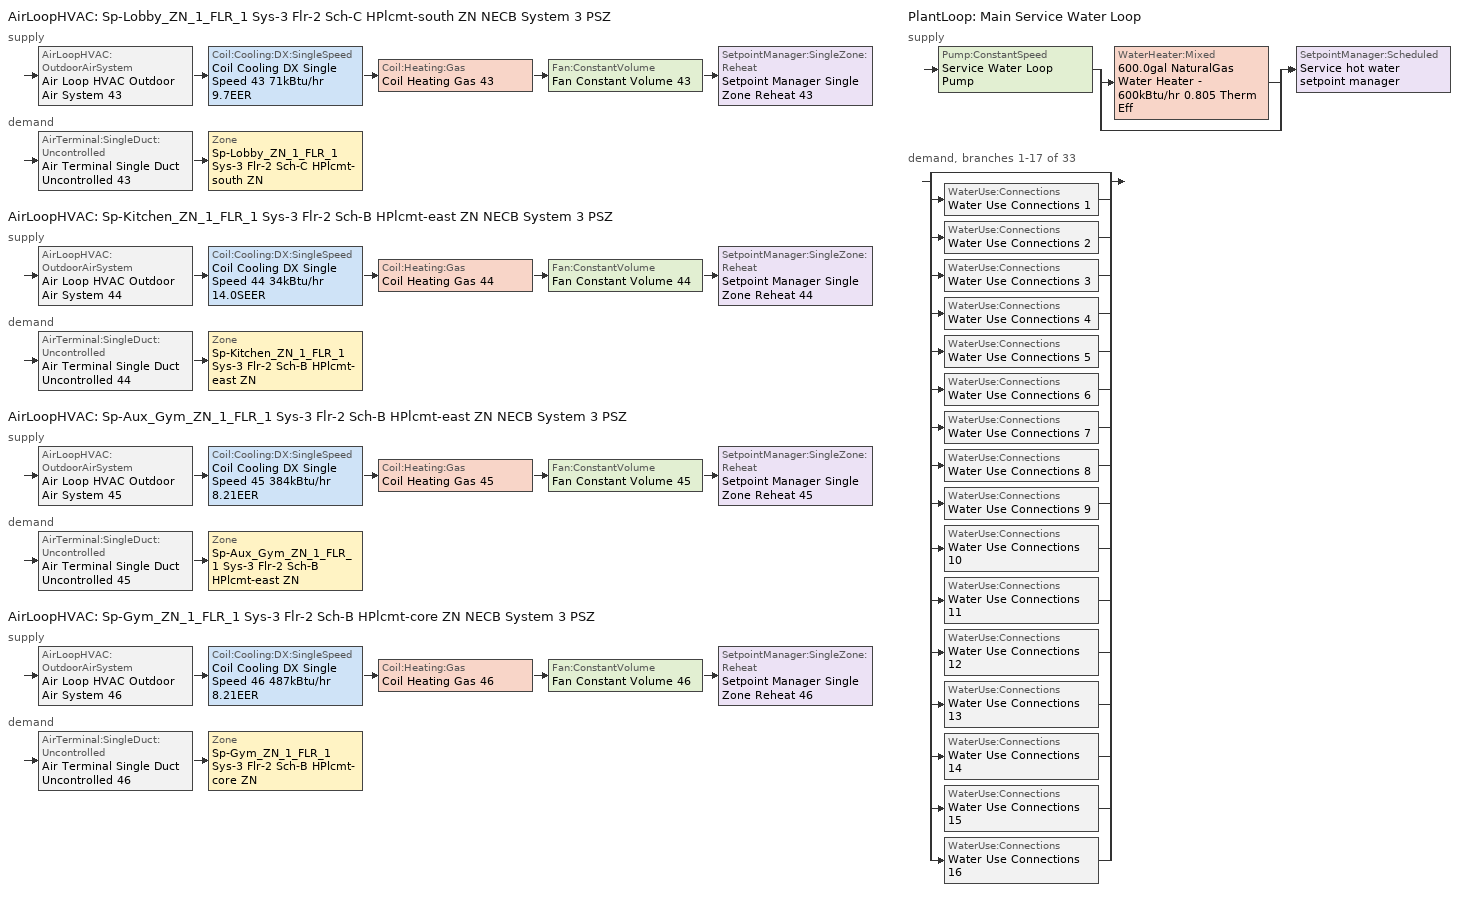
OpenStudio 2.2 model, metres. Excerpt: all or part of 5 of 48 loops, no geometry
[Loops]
AirLoopHVAC 'Sp-Lobby_ZN_1_FLR_1 Sys-3 Flr-2 Sch-C HPlcmt-south ZN NECB System 3 PSZ'
 supply: AirLoopHVAC:OutdoorAirSystem 'Air Loop HVAC Outdoor Air System 43' > Coil:Cooling:DX:SingleSpeed 'Coil Cooling DX Single Speed 43 71kBtu/hr 9.7EER' > Coil:Heating:Gas 'Coil Heating Gas 43' > Fan:ConstantVolume 'Fan Constant Volume 43' > SetpointManager:SingleZone:Reheat 'Setpoint Manager Single Zone Reheat 43'
 demand: AirTerminal:SingleDuct:Uncontrolled 'Air Terminal Single Duct Uncontrolled 43' > Zone 'Sp-Lobby_ZN_1_FLR_1 Sys-3 Flr-2 Sch-C HPlcmt-south ZN'
AirLoopHVAC 'Sp-Kitchen_ZN_1_FLR_1 Sys-3 Flr-2 Sch-B HPlcmt-east ZN NECB System 3 PSZ'
 supply: AirLoopHVAC:OutdoorAirSystem 'Air Loop HVAC Outdoor Air System 44' > Coil:Cooling:DX:SingleSpeed 'Coil Cooling DX Single Speed 44 34kBtu/hr 14.0SEER' > Coil:Heating:Gas 'Coil Heating Gas 44' > Fan:ConstantVolume 'Fan Constant Volume 44' > SetpointManager:SingleZone:Reheat 'Setpoint Manager Single Zone Reheat 44'
 demand: AirTerminal:SingleDuct:Uncontrolled 'Air Terminal Single Duct Uncontrolled 44' > Zone 'Sp-Kitchen_ZN_1_FLR_1 Sys-3 Flr-2 Sch-B HPlcmt-east ZN'
AirLoopHVAC 'Sp-Aux_Gym_ZN_1_FLR_1 Sys-3 Flr-2 Sch-B HPlcmt-east ZN NECB System 3 PSZ'
 supply: AirLoopHVAC:OutdoorAirSystem 'Air Loop HVAC Outdoor Air System 45' > Coil:Cooling:DX:SingleSpeed 'Coil Cooling DX Single Speed 45 384kBtu/hr 8.21EER' > Coil:Heating:Gas 'Coil Heating Gas 45' > Fan:ConstantVolume 'Fan Constant Volume 45' > SetpointManager:SingleZone:Reheat 'Setpoint Manager Single Zone Reheat 45'
 demand: AirTerminal:SingleDuct:Uncontrolled 'Air Terminal Single Duct Uncontrolled 45' > Zone 'Sp-Aux_Gym_ZN_1_FLR_1 Sys-3 Flr-2 Sch-B HPlcmt-east ZN'
AirLoopHVAC 'Sp-Gym_ZN_1_FLR_1 Sys-3 Flr-2 Sch-B HPlcmt-core ZN NECB System 3 PSZ'
 supply: AirLoopHVAC:OutdoorAirSystem 'Air Loop HVAC Outdoor Air System 46' > Coil:Cooling:DX:SingleSpeed 'Coil Cooling DX Single Speed 46 487kBtu/hr 8.21EER' > Coil:Heating:Gas 'Coil Heating Gas 46' > Fan:ConstantVolume 'Fan Constant Volume 46' > SetpointManager:SingleZone:Reheat 'Setpoint Manager Single Zone Reheat 46'
 demand: AirTerminal:SingleDuct:Uncontrolled 'Air Terminal Single Duct Uncontrolled 46' > Zone 'Sp-Gym_ZN_1_FLR_1 Sys-3 Flr-2 Sch-B HPlcmt-core ZN'
PlantLoop 'Main Service Water Loop'
 supply: Pump:ConstantSpeed 'Service Water Loop Pump' > split
  | WaterHeater:Mixed '600.0gal NaturalGas Water Heater - 600kBtu/hr 0.805 Therm Eff'
  | bypass
  join > SetpointManager:Scheduled 'Service hot water setpoint manager'
 demand, branches 1-17 of 33: split
  | bypass
  | WaterUse:Connections 'Water Use Connections 1'
  | WaterUse:Connections 'Water Use Connections 2'
  | WaterUse:Connections 'Water Use Connections 3'
  | WaterUse:Connections 'Water Use Connections 4'
  | WaterUse:Connections 'Water Use Connections 5'
  | WaterUse:Connections 'Water Use Connections 6'
  | WaterUse:Connections 'Water Use Connections 7'
  | WaterUse:Connections 'Water Use Connections 8'
  | WaterUse:Connections 'Water Use Connections 9'
  | WaterUse:Connections 'Water Use Connections 10'
  | WaterUse:Connections 'Water Use Connections 11'
  | WaterUse:Connections 'Water Use Connections 12'
  | WaterUse:Connections 'Water Use Connections 13'
  | WaterUse:Connections 'Water Use Connections 14'
  | WaterUse:Connections 'Water Use Connections 15'
  | WaterUse:Connections 'Water Use Connections 16'
[Sizing:Zone] Zone Cooling Design Supply Air Temperature Input Method=SupplyAirTemperature; Zone Cooling Design Supply Air Temperature {C}=13; Zone Cooling Design Supply Air Temperature Difference {deltaC}=11.11; Zone Heating Design Supply Air Temperature Input Method=SupplyAirTemperature; Zone Heating Design Supply Air Temperature {C}=43; Zone Heating Design Supply Air Temperature Difference {deltaC}=11.11; Zone Cooling Design Supply Air Humidity Ratio {kg-H2O/kg-air}=0.0085; Zone Heating Design Supply Air Humidity Ratio {kg-H2O/kg-air}=0.008; Zone Heating Sizing Factor=1.3; Zone Cooling Sizing Factor=1.1; Cooling Design Air Flow Method=DesignDay; Heating Design Air Flow Method=DesignDay; Account for Dedicated Outdoor Air System=No; Dedicated Outdoor Air System Control Strategy=NeutralSupplyAir; Dedicated Outdoor Air Low Setpoint Temperature for Design {C}=autosize; Dedicated Outdoor Air High Setpoint Temperature for Design {C}=autosize
Sp-Lobby_ZN_1_FLR_1 Sys-3 Flr-2 Sch-C HPlcmt-south ZN; Sp-Kitchen_ZN_1_FLR_1 Sys-3 Flr-2 Sch-B HPlcmt-east ZN; Sp-Aux_Gym_ZN_1_FLR_1 Sys-3 Flr-2 Sch-B HPlcmt-east ZN; Sp-Gym_ZN_1_FLR_1 Sys-3 Flr-2 Sch-B HPlcmt-core ZN
[Zone equipment]
Sp-Lobby_ZN_1_FLR_1 Sys-3 Flr-2 Sch-C HPlcmt-south ZN: Air Terminal Single Duct Uncontrolled 43, Zone HVAC Baseboard Convective Water 43
Sp-Kitchen_ZN_1_FLR_1 Sys-3 Flr-2 Sch-B HPlcmt-east ZN: Air Terminal Single Duct Uncontrolled 44, Zone HVAC Baseboard Convective Water 44
Sp-Aux_Gym_ZN_1_FLR_1 Sys-3 Flr-2 Sch-B HPlcmt-east ZN: Air Terminal Single Duct Uncontrolled 45, Zone HVAC Baseboard Convective Water 45
Sp-Gym_ZN_1_FLR_1 Sys-3 Flr-2 Sch-B HPlcmt-core ZN: Air Terminal Single Duct Uncontrolled 46, Zone HVAC Baseboard Convective Water 46
[PlantLoop]
Main Service Water Loop: Glycol Concentration=0; Maximum Loop Temperature {C}=60; Minimum Loop Temperature {C}=10; Plant Loop Volume {m3}=Autocalculate; Load Distribution Scheme=Optimal
[Sizing:Plant]
Main Service Water Loop: Loop Type=Heating; Design Loop Exit Temperature {C}=60; Loop Design Temperature Difference {deltaC}=5; Sizing Option=NonCoincident; Zone Timesteps in Averaging Window=1; Coincident Sizing Factor Mode=None
[AirLoopHVAC] Design Supply Air Flow Rate {m3/s}=AutoSize
Name | Availability Schedule | Availability Manager
Sp-Lobby_ZN_1_FLR_1 Sys-3 Flr-2 Sch-C HPlcmt-south ZN NECB System 3 PSZ | Sp-Lobby_ZN_1_FLR_1 Sys-3 Flr-2 Sch-C HPlcmt-south ZN NECB System 3 PSZ Occ Sch | Availability Manager Night Cycle 24
Sp-Kitchen_ZN_1_FLR_1 Sys-3 Flr-2 Sch-B HPlcmt-east ZN NECB System 3 PSZ | Sp-Kitchen_ZN_1_FLR_1 Sys-3 Flr-2 Sch-B HPlcmt-east ZN NECB System 3 PSZ Occ Sch | Availability Manager Night Cycle 22
Sp-Aux_Gym_ZN_1_FLR_1 Sys-3 Flr-2 Sch-B HPlcmt-east ZN NECB System 3 PSZ | Sp-Aux_Gym_ZN_1_FLR_1 Sys-3 Flr-2 Sch-B HPlcmt-east ZN NECB System 3 PSZ Occ Sch | Availability Manager Night Cycle 2
Sp-Gym_ZN_1_FLR_1 Sys-3 Flr-2 Sch-B HPlcmt-core ZN NECB System 3 PSZ | Sp-Gym_ZN_1_FLR_1 Sys-3 Flr-2 Sch-B HPlcmt-core ZN NECB System 3 PSZ Occ Sch | Availability Manager Night Cycle 21
[Sizing:System] Type of Load to Size On=Sensible; Design Outdoor Air Flow Rate {m3/s}=Autosize; Minimum System Air Flow Ratio=1; Preheat Design Temperature {C}=7; Preheat Design Humidity Ratio {kg-H2O/kg-Air}=0.008; Precool Design Temperature {C}=13; Precool Design Humidity Ratio {kg-H2O/kg-Air}=0.008; Central Cooling Design Supply Air Temperature {C}=13; Central Heating Design Supply Air Temperature {C}=43; Sizing Option=NonCoincident; 100% Outdoor Air in Cooling=No; 100% Outdoor Air in Heating=No; Central Cooling Design Supply Air Humidity Ratio {kg-H2O/kg-Air}=0.0085; Central Heating Design Supply Air Humidity Ratio {kg-H2O/kg-Air}=0.008; Cooling Design Air Flow Method=DesignDay; Cooling Design Air Flow Rate {m3/s}=0; Heating Design Air Flow Method=DesignDay; Heating Design Air Flow Rate {m3/s}=0; System Outdoor Air Method=ZoneSum; Zone Maximum Outdoor Air Fraction=1; Cooling Supply Air Flow Rate Per Floor Area {m3/s-m2}=0.00996765; Cooling Fraction of Autosized Cooling Supply Air Flow Rate=1; Cooling Supply Air Flow Rate Per Unit Cooling Capacity {m3/s-W}=3.94755e-05; Heating Supply Air Flow Rate Per Floor Area {m3/s-m2}=0.00996765; Heating Fraction of Autosized Heating Supply Air Flow Rate=1; Heating Fraction of Autosized Cooling Supply Air Flow Rate=1; Heating Supply Air Flow Rate Per Unit Heating Capacity {m3/s-W}=3.15882e-05; Cooling Design Capacity Method=CoolingDesignCapacity; Cooling Design Capacity {W}=autosize; Cooling Design Capacity Per Floor Area {W/m2}=234.7; Fraction of Autosized Cooling Design Capacity=1; Heating Design Capacity Method=HeatingDesignCapacity; Heating Design Capacity {W}=autosize; Heating Design Capacity Per Floor Area {W/m2}=157; Fraction of Autosized Heating Design Capacity=1; Central Cooling Capacity Control Method=OnOff
Sp-Lobby_ZN_1_FLR_1 Sys-3 Flr-2 Sch-C HPlcmt-south ZN NECB System 3 PSZ; Sp-Kitchen_ZN_1_FLR_1 Sys-3 Flr-2 Sch-B HPlcmt-east ZN NECB System 3 PSZ; Sp-Aux_Gym_ZN_1_FLR_1 Sys-3 Flr-2 Sch-B HPlcmt-east ZN NECB System 3 PSZ; Sp-Gym_ZN_1_FLR_1 Sys-3 Flr-2 Sch-B HPlcmt-core ZN NECB System 3 PSZ
[Fan:ConstantVolume] Availability Schedule=Always On Discrete; Fan Efficiency=0.39975; Pressure Rise {Pa}=640; Maximum Flow Rate {m3/s}=AutoSize; Motor Efficiency=0.615
Fan Constant Volume 43; Fan Constant Volume 44; Fan Constant Volume 45; Fan Constant Volume 46
[Coil:Heating:Gas] Availability Schedule=Always On Discrete; Gas Burner Efficiency=0.8; Nominal Capacity {W}=AutoSize; Parasitic Electric Load {W}=0; Parasitic Gas Load {W}=0
Coil Heating Gas 43; Coil Heating Gas 44; Coil Heating Gas 45; Coil Heating Gas 46
[Coil:Cooling:DX:SingleSpeed] Availability Schedule=Always On Discrete; Rated Total Cooling Capacity {W}=autosize; Rated Sensible Heat Ratio=autosize; Rated Air Flow Rate {m3/s}=autosize; Rated Evaporator Fan Power Per Volume Flow Rate {W/(m3/s)}=773.3; Condenser Type=AirCooled; Evaporative Condenser Effectiveness=0; Evaporative Condenser Air Flow Rate {m3/s}=Autosize; Evaporative Condenser Pump Rated Power Consumption {W}=Autosize; Crankcase Heater Capacity {W}=0; Maximum Outdoor Dry-Bulb Temperature for Crankcase Heater Operation {C}=0; Basin Heater Capacity {W/K}=0; Basin Heater Setpoint Temperature {C}=10
Name | Rated COP {W/W} | Total Cooling Capacity Function of Temperature Curve | Total Cooling Capacity Function of Flow Fraction Curve | Energy Input Ratio Function of Temperature Curve | Energy Input Ratio Function of Flow Fraction Curve | Part Load Fraction Correlation Curve
Coil Cooling DX Single Speed 43 71kBtu/hr 9.7EER | 3.33288 | DXCOOL-NECB2011-REF-CAPFT 37 | DXCOOL-NECB2011-REF-CAPFFLOW 37 | DXCOOL-NECB2011-REF-COOLEIRFT 37 | DXCOOL-NECB2011-REF-COOLEIRFFLOW 37 | DXCOOL-NECB2011-REF-COOLPLFFPLR 37
Coil Cooling DX Single Speed 44 34kBtu/hr 14.0SEER | 3.8248 | DXCOOL-NECB2011-REF-CAPFT 38 | DXCOOL-NECB2011-REF-CAPFFLOW 38 | DXCOOL-NECB2011-REF-COOLEIRFT 38 | DXCOOL-NECB2011-REF-COOLEIRFFLOW 38 | DXCOOL-NECB2011-REF-COOLPLFFPLR 38
Coil Cooling DX Single Speed 45 384kBtu/hr 8.21EER | 3.02192 | DXCOOL-NECB2011-REF-CAPFT 39 | DXCOOL-NECB2011-REF-CAPFFLOW 39 | DXCOOL-NECB2011-REF-COOLEIRFT 39 | DXCOOL-NECB2011-REF-COOLEIRFFLOW 39 | DXCOOL-NECB2011-REF-COOLPLFFPLR 39
Coil Cooling DX Single Speed 46 487kBtu/hr 8.21EER | 3.08839 | DXCOOL-NECB2011-REF-CAPFT 40 | DXCOOL-NECB2011-REF-CAPFFLOW 40 | DXCOOL-NECB2011-REF-COOLEIRFT 40 | DXCOOL-NECB2011-REF-COOLEIRFFLOW 40 | DXCOOL-NECB2011-REF-COOLPLFFPLR 40
[Controller:OutdoorAir] Minimum Outdoor Air Flow Rate {m3/s}=0; Maximum Outdoor Air Flow Rate {m3/s}=Autosize; Economizer Control Action Type=ModulateFlow; Lockout Type=NoLockout; Minimum Limit Type=FixedMinimum; High Humidity Control=No; Heat Recovery Bypass Control Type=BypassWhenWithinEconomizerLimits
Name | Economizer Control Type | Minimum Outdoor Air Schedule | Controller Mechanical Ventilation | Economizer Maximum Limit Dry-Bulb Temperature {C} | Economizer Maximum Limit Enthalpy {J/kg} | Economizer Minimum Limit Dry-Bulb Temperature {C}
Controller Outdoor Air 43 | DifferentialEnthalpy | Sp-Lobby_ZN_1_FLR_1 Sys-3 Flr-2 Sch-C HPlcmt-south ZN NECB System 3 PSZ Occ Sch | Controller Mechanical Ventilation 43
Controller Outdoor Air 44 | NoEconomizer | Sp-Kitchen_ZN_1_FLR_1 Sys-3 Flr-2 Sch-B HPlcmt-east ZN NECB System 3 PSZ Occ Sch | Controller Mechanical Ventilation 44 | 28 | 64000 | -100
Controller Outdoor Air 45 | DifferentialEnthalpy | Sp-Aux_Gym_ZN_1_FLR_1 Sys-3 Flr-2 Sch-B HPlcmt-east ZN NECB System 3 PSZ Occ Sch | Controller Mechanical Ventilation 45
Controller Outdoor Air 46 | DifferentialEnthalpy | Sp-Gym_ZN_1_FLR_1 Sys-3 Flr-2 Sch-B HPlcmt-core ZN NECB System 3 PSZ Occ Sch | Controller Mechanical Ventilation 46
[Controller:MechanicalVentilation] Availability Schedule=Always On Discrete; System Outdoor Air Method=ZoneSum
Controller Mechanical Ventilation 43; Controller Mechanical Ventilation 44; Controller Mechanical Ventilation 45; Controller Mechanical Ventilation 46
[AirLoopHVAC:OutdoorAirSystem]
Name | Controller
Air Loop HVAC Outdoor Air System 43 | Controller Outdoor Air 43
Air Loop HVAC Outdoor Air System 44 | Controller Outdoor Air 44
Air Loop HVAC Outdoor Air System 45 | Controller Outdoor Air 45
Air Loop HVAC Outdoor Air System 46 | Controller Outdoor Air 46
[SetpointManager:SingleZone:Reheat] Minimum Supply Air Temperature {C}=13; Maximum Supply Air Temperature {C}=43
Name | Control Zone
Setpoint Manager Single Zone Reheat 43 | Sp-Lobby_ZN_1_FLR_1 Sys-3 Flr-2 Sch-C HPlcmt-south ZN
Setpoint Manager Single Zone Reheat 44 | Sp-Kitchen_ZN_1_FLR_1 Sys-3 Flr-2 Sch-B HPlcmt-east ZN
Setpoint Manager Single Zone Reheat 45 | Sp-Aux_Gym_ZN_1_FLR_1 Sys-3 Flr-2 Sch-B HPlcmt-east ZN
Setpoint Manager Single Zone Reheat 46 | Sp-Gym_ZN_1_FLR_1 Sys-3 Flr-2 Sch-B HPlcmt-core ZN
[AirTerminal:SingleDuct:Uncontrolled] Availability Schedule=Always On Discrete; Maximum Air Flow Rate {m3/s}=AutoSize
Air Terminal Single Duct Uncontrolled 43; Air Terminal Single Duct Uncontrolled 44; Air Terminal Single Duct Uncontrolled 45; Air Terminal Single Duct Uncontrolled 46
[SetpointManager:Scheduled]
Service hot water setpoint manager: Control Variable=Temperature; Schedule=Service Water Loop Temp - 140F
[Pump:ConstantSpeed]
Service Water Loop Pump: Rated Flow Rate {m3/s}=autosize; Rated Pump Head {Pa}=34026; Rated Power Consumption {W}=autosize; Motor Efficiency=0.7; Fraction of Motor Inefficiencies to Fluid Stream=0; Pump Control Type=Intermittent
[WaterHeater:Mixed]
600.0gal NaturalGas Water Heater - 600kBtu/hr 0.805 Therm Eff: Tank Volume {m3}=2.27125; Setpoint Temperature Schedule=Service Water Loop Temp - 140F; Deadband Temperature Difference {deltaC}=2; Maximum Temperature Limit {C}=82.2222; Heater Control Type=Cycle; Heater Maximum Capacity {W}=175843; Heater Fuel Type=NaturalGas; Heater Thermal Efficiency=0.804593; Part Load Factor Curve=SWH-EFFFPLR-NECB2011; Off Cycle Parasitic Fuel Consumption Rate {W}=20; Off Cycle Parasitic Fuel Type=NaturalGas; Off Cycle Parasitic Heat Fraction to Tank=0.8; On Cycle Parasitic Fuel Type=NaturalGas; On Cycle Parasitic Heat Fraction to Tank=0; Ambient Temperature Indicator=Schedule; Ambient Temperature Schedule=Water Heater Ambient Temp Schedule - 70F; Off Cycle Loss Coefficient to Ambient Temperature {W/K}=20.7661; On Cycle Loss Coefficient to Ambient Temperature {W/K}=20.7661; Use Side Effectiveness=1; Source Side Effectiveness=1; Use Side Design Flow Rate {m3/s}=autosize; Source Side Design Flow Rate {m3/s}=autosize; Indirect Water Heating Recovery Time {hr}=1.5
[WaterUse:Connections]
Name | Water Use Equipment Name 1
Water Use Connections 1 | Auditorium_zn_1_flr_1 Service Water Use 0.5gal/min
Water Use Connections 2 | Aux_gym_zn_1_flr_1 Service Water Use 1.91gal/min
Water Use Connections 3 | Gym_zn_1_flr_1 Service Water Use 3.03gal/min
Water Use Connections 4 | Cafeteria_zn_1_flr_1 Service Water Use 0.48gal/min
Water Use Connections 5 | Corner_class_1_pod_1_zn_1_flr_1 Service Water Use 0.07gal/min
Water Use Connections 6 | Corner_class_1_pod_1_zn_1_flr_2 Service Water Use 0.07gal/min
Water Use Connections 7 | Corner_class_1_pod_2_zn_1_flr_1 Service Water Use 0.07gal/min
Water Use Connections 8 | Corner_class_1_pod_2_zn_1_flr_2 Service Water Use 0.07gal/min
Water Use Connections 9 | Corner_class_1_pod_3_zn_1_flr_1 Service Water Use 0.07gal/min
Water Use Connections 10 | Corner_class_1_pod_3_zn_1_flr_2 Service Water Use 0.07gal/min
Water Use Connections 11 | Corner_class_2_pod_1_zn_1_flr_1 Service Water Use 0.07gal/min
Water Use Connections 12 | Corner_class_2_pod_1_zn_1_flr_2 Service Water Use 0.07gal/min
Water Use Connections 13 | Corner_class_2_pod_2_zn_1_flr_1 Service Water Use 0.07gal/min
Water Use Connections 14 | Corner_class_2_pod_2_zn_1_flr_2 Service Water Use 0.07gal/min
Water Use Connections 15 | Corner_class_2_pod_3_zn_1_flr_1 Service Water Use 0.07gal/min
Water Use Connections 16 | Corner_class_2_pod_3_zn_1_flr_2 Service Water Use 0.07gal/min
[WaterUse:Equipment:Definition]
Name | Peak Flow Rate {m3/s} | Target Temperature Schedule | Sensible Fraction Schedule | Latent Fraction Schedule
Auditorium_zn_1_flr_1 Service Water Use Def 0.5gal/min | 3.17504e-05 | Schedule Ruleset 5 | Schedule Ruleset 3 | Schedule Ruleset 4
Aux_gym_zn_1_flr_1 Service Water Use Def 1.91gal/min | 0.00012071 | Schedule Ruleset 8 | Schedule Ruleset 6 | Schedule Ruleset 7
Gym_zn_1_flr_1 Service Water Use Def 3.03gal/min | 0.000191125 | Schedule Ruleset 11 | Schedule Ruleset 9 | Schedule Ruleset 10
Cafeteria_zn_1_flr_1 Service Water Use Def 0.48gal/min | 3.02759e-05 | Schedule Ruleset 14 | Schedule Ruleset 12 | Schedule Ruleset 13
Corner_class_1_pod_1_zn_1_flr_1 Service Water Use Def 0.07gal/min | 4.61748e-06 | Schedule Ruleset 17 | Schedule Ruleset 15 | Schedule Ruleset 16
Corner_class_1_pod_1_zn_1_flr_2 Service Water Use Def 0.07gal/min | 4.61748e-06 | Schedule Ruleset 20 | Schedule Ruleset 18 | Schedule Ruleset 19
Corner_class_1_pod_2_zn_1_flr_1 Service Water Use Def 0.07gal/min | 4.61748e-06 | Schedule Ruleset 23 | Schedule Ruleset 21 | Schedule Ruleset 22
Corner_class_1_pod_2_zn_1_flr_2 Service Water Use Def 0.07gal/min | 4.61748e-06 | Schedule Ruleset 26 | Schedule Ruleset 24 | Schedule Ruleset 25
Corner_class_1_pod_3_zn_1_flr_1 Service Water Use Def 0.07gal/min | 4.61748e-06 | Schedule Ruleset 29 | Schedule Ruleset 27 | Schedule Ruleset 28
Corner_class_1_pod_3_zn_1_flr_2 Service Water Use Def 0.07gal/min | 4.61748e-06 | Schedule Ruleset 32 | Schedule Ruleset 30 | Schedule Ruleset 31
Corner_class_2_pod_1_zn_1_flr_1 Service Water Use Def 0.07gal/min | 4.61748e-06 | Schedule Ruleset 35 | Schedule Ruleset 33 | Schedule Ruleset 34
Corner_class_2_pod_1_zn_1_flr_2 Service Water Use Def 0.07gal/min | 4.61748e-06 | Schedule Ruleset 38 | Schedule Ruleset 36 | Schedule Ruleset 37
Corner_class_2_pod_2_zn_1_flr_1 Service Water Use Def 0.07gal/min | 4.61748e-06 | Schedule Ruleset 41 | Schedule Ruleset 39 | Schedule Ruleset 40
Corner_class_2_pod_2_zn_1_flr_2 Service Water Use Def 0.07gal/min | 4.61748e-06 | Schedule Ruleset 44 | Schedule Ruleset 42 | Schedule Ruleset 43
Corner_class_2_pod_3_zn_1_flr_1 Service Water Use Def 0.07gal/min | 4.61748e-06 | Schedule Ruleset 47 | Schedule Ruleset 45 | Schedule Ruleset 46
Corner_class_2_pod_3_zn_1_flr_2 Service Water Use Def 0.07gal/min | 4.61748e-06 | Schedule Ruleset 50 | Schedule Ruleset 48 | Schedule Ruleset 49
[WaterUse:Equipment]
Name | Water Use Equipment Definition | Space | Flow Rate Fraction Schedule
Auditorium_zn_1_flr_1 Service Water Use 0.5gal/min | Auditorium_zn_1_flr_1 Service Water Use Def 0.5gal/min | Auditorium_ZN_1_FLR_1 | NECB-C-Service Water Heating
Aux_gym_zn_1_flr_1 Service Water Use 1.91gal/min | Aux_gym_zn_1_flr_1 Service Water Use Def 1.91gal/min | Aux_Gym_ZN_1_FLR_1 | NECB-B-Service Water Heating
Gym_zn_1_flr_1 Service Water Use 3.03gal/min | Gym_zn_1_flr_1 Service Water Use Def 3.03gal/min | Gym_ZN_1_FLR_1 | NECB-B-Service Water Heating
Cafeteria_zn_1_flr_1 Service Water Use 0.48gal/min | Cafeteria_zn_1_flr_1 Service Water Use Def 0.48gal/min | Cafeteria_ZN_1_FLR_1 | NECB-C-Service Water Heating
Corner_class_1_pod_1_zn_1_flr_1 Service Water Use 0.07gal/min | Corner_class_1_pod_1_zn_1_flr_1 Service Water Use Def 0.07gal/min | Corner_Class_1_Pod_1_ZN_1_FLR_1 | NECB-D-Service Water Heating
Corner_class_1_pod_1_zn_1_flr_2 Service Water Use 0.07gal/min | Corner_class_1_pod_1_zn_1_flr_2 Service Water Use Def 0.07gal/min | Corner_Class_1_Pod_1_ZN_1_FLR_2 | NECB-D-Service Water Heating
Corner_class_1_pod_2_zn_1_flr_1 Service Water Use 0.07gal/min | Corner_class_1_pod_2_zn_1_flr_1 Service Water Use Def 0.07gal/min | Corner_Class_1_Pod_2_ZN_1_FLR_1 | NECB-D-Service Water Heating
Corner_class_1_pod_2_zn_1_flr_2 Service Water Use 0.07gal/min | Corner_class_1_pod_2_zn_1_flr_2 Service Water Use Def 0.07gal/min | Corner_Class_1_Pod_2_ZN_1_FLR_2 | NECB-D-Service Water Heating
Corner_class_1_pod_3_zn_1_flr_1 Service Water Use 0.07gal/min | Corner_class_1_pod_3_zn_1_flr_1 Service Water Use Def 0.07gal/min | Corner_Class_1_Pod_3_ZN_1_FLR_1 | NECB-D-Service Water Heating
Corner_class_1_pod_3_zn_1_flr_2 Service Water Use 0.07gal/min | Corner_class_1_pod_3_zn_1_flr_2 Service Water Use Def 0.07gal/min | Corner_Class_1_Pod_3_ZN_1_FLR_2 | NECB-D-Service Water Heating
Corner_class_2_pod_1_zn_1_flr_1 Service Water Use 0.07gal/min | Corner_class_2_pod_1_zn_1_flr_1 Service Water Use Def 0.07gal/min | Corner_Class_2_Pod_1_ZN_1_FLR_1 | NECB-D-Service Water Heating
Corner_class_2_pod_1_zn_1_flr_2 Service Water Use 0.07gal/min | Corner_class_2_pod_1_zn_1_flr_2 Service Water Use Def 0.07gal/min | Corner_Class_2_Pod_1_ZN_1_FLR_2 | NECB-D-Service Water Heating
Corner_class_2_pod_2_zn_1_flr_1 Service Water Use 0.07gal/min | Corner_class_2_pod_2_zn_1_flr_1 Service Water Use Def 0.07gal/min | Corner_Class_2_Pod_2_ZN_1_FLR_1 | NECB-D-Service Water Heating
Corner_class_2_pod_2_zn_1_flr_2 Service Water Use 0.07gal/min | Corner_class_2_pod_2_zn_1_flr_2 Service Water Use Def 0.07gal/min | Corner_Class_2_Pod_2_ZN_1_FLR_2 | NECB-D-Service Water Heating
Corner_class_2_pod_3_zn_1_flr_1 Service Water Use 0.07gal/min | Corner_class_2_pod_3_zn_1_flr_1 Service Water Use Def 0.07gal/min | Corner_Class_2_Pod_3_ZN_1_FLR_1 | NECB-D-Service Water Heating
Corner_class_2_pod_3_zn_1_flr_2 Service Water Use 0.07gal/min | Corner_class_2_pod_3_zn_1_flr_2 Service Water Use Def 0.07gal/min | Corner_Class_2_Pod_3_ZN_1_FLR_2 | NECB-D-Service Water Heating
[AvailabilityManager:NightCycle] Control Type=CycleOnAny; Thermostat Tolerance {deltaC}=1; Cycling Run Time {s}=3600
Availability Manager Night Cycle 2; Availability Manager Night Cycle 21; Availability Manager Night Cycle 22; Availability Manager Night Cycle 24
[Schedule:Ruleset]
Service Water Loop Temp - 140F: Default Day Schedule=Service Water Loop Temp - 140F Default
Water Heater Ambient Temp Schedule - 70F: Default Day Schedule=Water Heater Ambient Temp Schedule - 70F Default
Schedule Ruleset 3: Default Day Schedule=Schedule Day 5
Schedule Ruleset 4: Default Day Schedule=Schedule Day 6
Schedule Ruleset 5: Default Day Schedule=Schedule Day 7
NECB-C-Service Water Heating: Default Day Schedule=NECB-C-Service Water Heating Default
Schedule Ruleset 6: Default Day Schedule=Schedule Day 8
Schedule Ruleset 7: Default Day Schedule=Schedule Day 9
Schedule Ruleset 8: Default Day Schedule=Schedule Day 10
NECB-B-Service Water Heating: Default Day Schedule=NECB-B-Service Water Heating Default
Schedule Ruleset 9: Default Day Schedule=Schedule Day 11
Schedule Ruleset 10: Default Day Schedule=Schedule Day 12
Schedule Ruleset 11: Default Day Schedule=Schedule Day 13
Schedule Ruleset 12: Default Day Schedule=Schedule Day 14
Schedule Ruleset 13: Default Day Schedule=Schedule Day 15
Schedule Ruleset 14: Default Day Schedule=Schedule Day 16
Schedule Ruleset 15: Default Day Schedule=Schedule Day 17
Schedule Ruleset 16: Default Day Schedule=Schedule Day 18
Schedule Ruleset 17: Default Day Schedule=Schedule Day 19
NECB-D-Service Water Heating: Default Day Schedule=NECB-D-Service Water Heating Default
Schedule Ruleset 18: Default Day Schedule=Schedule Day 20
Schedule Ruleset 19: Default Day Schedule=Schedule Day 21
Schedule Ruleset 20: Default Day Schedule=Schedule Day 22
Schedule Ruleset 21: Default Day Schedule=Schedule Day 23
Schedule Ruleset 22: Default Day Schedule=Schedule Day 24
Schedule Ruleset 23: Default Day Schedule=Schedule Day 25
Schedule Ruleset 24: Default Day Schedule=Schedule Day 26
Schedule Ruleset 25: Default Day Schedule=Schedule Day 27
Schedule Ruleset 26: Default Day Schedule=Schedule Day 28
Schedule Ruleset 27: Default Day Schedule=Schedule Day 29
Schedule Ruleset 28: Default Day Schedule=Schedule Day 30
Schedule Ruleset 29: Default Day Schedule=Schedule Day 31
Schedule Ruleset 30: Default Day Schedule=Schedule Day 32
Schedule Ruleset 31: Default Day Schedule=Schedule Day 33
Schedule Ruleset 32: Default Day Schedule=Schedule Day 34
Schedule Ruleset 33: Default Day Schedule=Schedule Day 35
Schedule Ruleset 34: Default Day Schedule=Schedule Day 36
Schedule Ruleset 35: Default Day Schedule=Schedule Day 37
Schedule Ruleset 36: Default Day Schedule=Schedule Day 38
Schedule Ruleset 37: Default Day Schedule=Schedule Day 39
Schedule Ruleset 38: Default Day Schedule=Schedule Day 40
Schedule Ruleset 39: Default Day Schedule=Schedule Day 41
Schedule Ruleset 40: Default Day Schedule=Schedule Day 42
Schedule Ruleset 41: Default Day Schedule=Schedule Day 43
Schedule Ruleset 42: Default Day Schedule=Schedule Day 44
Schedule Ruleset 43: Default Day Schedule=Schedule Day 45
Schedule Ruleset 44: Default Day Schedule=Schedule Day 46
Schedule Ruleset 45: Default Day Schedule=Schedule Day 47
Schedule Ruleset 46: Default Day Schedule=Schedule Day 48
Schedule Ruleset 47: Default Day Schedule=Schedule Day 49
Schedule Ruleset 48: Default Day Schedule=Schedule Day 50
Schedule Ruleset 49: Default Day Schedule=Schedule Day 51
Schedule Ruleset 50: Default Day Schedule=Schedule Day 52
Sp-Aux_Gym_ZN_1_FLR_1 Sys-3 Flr-2 Sch-B HPlcmt-east ZN NECB System 3 PSZ Occ Sch: Default Day Schedule=Sp-Aux_Gym_ZN_1_FLR_1 Sys-3 Flr-2 Sch-B HPlcmt-east ZN NECB System 3 PSZ Occ Sch Default; Summer Design Day Schedule=Sp-Aux_Gym_ZN_1_FLR_1 Sys-3 Flr-2 Sch-B HPlcmt-east ZN NECB System 3 PSZ Occ Sch Summer Design Day; Winter Design Day Schedule=Sp-Aux_Gym_ZN_1_FLR_1 Sys-3 Flr-2 Sch-B HPlcmt-east ZN NECB System 3 PSZ Occ Sch Winter Design Day
Sp-Gym_ZN_1_FLR_1 Sys-3 Flr-2 Sch-B HPlcmt-core ZN NECB System 3 PSZ Occ Sch: Default Day Schedule=Sp-Gym_ZN_1_FLR_1 Sys-3 Flr-2 Sch-B HPlcmt-core ZN NECB System 3 PSZ Occ Sch Default; Summer Design Day Schedule=Sp-Gym_ZN_1_FLR_1 Sys-3 Flr-2 Sch-B HPlcmt-core ZN NECB System 3 PSZ Occ Sch Summer Design Day; Winter Design Day Schedule=Sp-Gym_ZN_1_FLR_1 Sys-3 Flr-2 Sch-B HPlcmt-core ZN NECB System 3 PSZ Occ Sch Winter Design Day
Sp-Kitchen_ZN_1_FLR_1 Sys-3 Flr-2 Sch-B HPlcmt-east ZN NECB System 3 PSZ Occ Sch: Default Day Schedule=Sp-Kitchen_ZN_1_FLR_1 Sys-3 Flr-2 Sch-B HPlcmt-east ZN NECB System 3 PSZ Occ Sch Default; Summer Design Day Schedule=Sp-Kitchen_ZN_1_FLR_1 Sys-3 Flr-2 Sch-B HPlcmt-east ZN NECB System 3 PSZ Occ Sch Summer Design Day; Winter Design Day Schedule=Sp-Kitchen_ZN_1_FLR_1 Sys-3 Flr-2 Sch-B HPlcmt-east ZN NECB System 3 PSZ Occ Sch Winter Design Day
Sp-Lobby_ZN_1_FLR_1 Sys-3 Flr-2 Sch-C HPlcmt-south ZN NECB System 3 PSZ Occ Sch: Default Day Schedule=Sp-Lobby_ZN_1_FLR_1 Sys-3 Flr-2 Sch-C HPlcmt-south ZN NECB System 3 PSZ Occ Sch Default; Summer Design Day Schedule=Sp-Lobby_ZN_1_FLR_1 Sys-3 Flr-2 Sch-C HPlcmt-south ZN NECB System 3 PSZ Occ Sch Summer Design Day; Winter Design Day Schedule=Sp-Lobby_ZN_1_FLR_1 Sys-3 Flr-2 Sch-C HPlcmt-south ZN NECB System 3 PSZ Occ Sch Winter Design Day
[Schedule:Day]
Service Water Loop Temp - 140F Default; Schedule Day 7; Schedule Day 10; Schedule Day 13; Schedule Day 16; Schedule Day 19; Schedule Day 22; Schedule Day 25; Schedule Day 28; Schedule Day 31; Schedule Day 34; Schedule Day 37; Schedule Day 40; Schedule Day 43; Schedule Day 46; Schedule Day 49; Schedule Day 52: 24, 0, 60
Water Heater Ambient Temp Schedule - 70F Default: 24, 0, 21.1111
Schedule Day 5; Schedule Day 8; Schedule Day 11; Schedule Day 14; Schedule Day 17; Schedule Day 20; Schedule Day 23; Schedule Day 26; Schedule Day 29; Schedule Day 32; Schedule Day 35; Schedule Day 38; Schedule Day 41; Schedule Day 44; Schedule Day 47; Schedule Day 50: 24, 0, 0.2
Schedule Day 6; Schedule Day 9; Schedule Day 12; Schedule Day 15; Schedule Day 18; NECB-D-Service Water Heating Sat Day; NECB-D-Service Water Heating Sun|Hol Day; Schedule Day 21; Schedule Day 24; Schedule Day 27; Schedule Day 30; Schedule Day 33; Schedule Day 36; Schedule Day 39; Schedule Day 42; Schedule Day 45; Schedule Day 48; Schedule Day 51: 24, 0, 0.05
NECB-C-Service Water Heating Default; NECB-C-Service Water Heating Default|Wkdy Day: 8, 0, 0.05, 9, 0, 0.1, 10, 0, 0.2, 11, 0, 0.3, 12, 0, 0.4, 16, 0, 0.8, 17, 0, 0.6, 18, 0, 0.4, 19, 0, 0.3, 21, 0, 0.2, 24, 0, 0.05
NECB-C-Service Water Heating Sat Day: 8, 0, 0.05, 9, 0, 0.1, 10, 0, 0.2, 11, 0, 0.3, 12, 0, 0.5, 16, 0, 0.9, 17, 0, 0.7, 18, 0, 0.5, 19, 0, 0.3, 21, 0, 0.2, 24, 0, 0.05
NECB-C-Service Water Heating Sun|Hol Day: 10, 0, 0.05, 11, 0, 0.1, 12, 0, 0.2, 13, 0, 0.4, 15, 0, 0.8, 16, 0, 0.6, 17, 0, 0.4, 18, 0, 0.3, 19, 0, 0.2, 24, 0, 0.05
NECB-B-Service Water Heating Default; NECB-B-Service Water Heating Default|Wkdy Day: 1, 0, 0.6, 2, 0, 0.5, 9, 0, 0.05, 11, 0, 0.7, 12, 0, 0.4, 13, 0, 0.5, 15, 0, 0.6, 16, 0, 0.4, 18, 0, 0.3, 19, 0, 0.4, 20, 0, 0.5, 22, 0, 0.8, 24, 0, 0.9
NECB-B-Service Water Heating Sat Day: 1, 0, 0.7, 2, 0, 0.6, 9, 0, 0.05, 11, 0, 0.7, 12, 0, 0.4, 13, 0, 0.5, 15, 0, 0.6, 16, 0, 0.4, 18, 0, 0.3, 19, 0, 0.4, 20, 0, 0.5, 22, 0, 0.8, 24, 0, 0.9
NECB-B-Service Water Heating Sun|Hol Day: 1, 0, 0.5, 2, 0, 0.6, 9, 0, 0.05, 11, 0, 0.7, 12, 0, 0.4, 13, 0, 0.5, 15, 0, 0.6, 16, 0, 0.4, 18, 0, 0.3, 19, 0, 0.4, 20, 0, 0.5, 22, 0, 0.8, 24, 0, 0.5
NECB-D-Service Water Heating Default; NECB-D-Service Water Heating Default|Wkdy Day: 8, 0, 0.05, 10, 0, 0.5, 16, 0, 0.9, 17, 0, 0.7, 18, 0, 0.3, 21, 0, 0.5, 22, 0, 0.3, 24, 0, 0.05
Sp-Aux_Gym_ZN_1_FLR_1 Sys-3 Flr-2 Sch-B HPlcmt-east ZN NECB System 3 PSZ Occ Sch Default; Sp-Aux_Gym_ZN_1_FLR_1 Sys-3 Flr-2 Sch-B HPlcmt-east ZN NECB System 3 PSZ Occ Sch Winter Design Day; Sp-Aux_Gym_ZN_1_FLR_1 Sys-3 Flr-2 Sch-B HPlcmt-east ZN NECB System 3 PSZ Occ Sch Summer Design Day; Sp-Gym_ZN_1_FLR_1 Sys-3 Flr-2 Sch-B HPlcmt-core ZN NECB System 3 PSZ Occ Sch Default; Sp-Gym_ZN_1_FLR_1 Sys-3 Flr-2 Sch-B HPlcmt-core ZN NECB System 3 PSZ Occ Sch Winter Design Day; Sp-Gym_ZN_1_FLR_1 Sys-3 Flr-2 Sch-B HPlcmt-core ZN NECB System 3 PSZ Occ Sch Summer Design Day; Sp-Kitchen_ZN_1_FLR_1 Sys-3 Flr-2 Sch-B HPlcmt-east ZN NECB System 3 PSZ Occ Sch Default; Sp-Kitchen_ZN_1_FLR_1 Sys-3 Flr-2 Sch-B HPlcmt-east ZN NECB System 3 PSZ Occ Sch Winter Design Day; Sp-Kitchen_ZN_1_FLR_1 Sys-3 Flr-2 Sch-B HPlcmt-east ZN NECB System 3 PSZ Occ Sch Summer Design Day; Sp-Lobby_ZN_1_FLR_1 Sys-3 Flr-2 Sch-C HPlcmt-south ZN NECB System 3 PSZ Occ Sch Default; Sp-Lobby_ZN_1_FLR_1 Sys-3 Flr-2 Sch-C HPlcmt-south ZN NECB System 3 PSZ Occ Sch Winter Design Day; Sp-Lobby_ZN_1_FLR_1 Sys-3 Flr-2 Sch-C HPlcmt-south ZN NECB System 3 PSZ Occ Sch Summer Design Day: 24, 0, 1
Sp-Aux_Gym_ZN_1_FLR_1 Sys-3 Flr-2 Sch-B HPlcmt-east ZN NECB System 3 PSZ Occ Sch Monday; Sp-Aux_Gym_ZN_1_FLR_1 Sys-3 Flr-2 Sch-B HPlcmt-east ZN NECB System 3 PSZ Occ Sch Tuesday; Sp-Aux_Gym_ZN_1_FLR_1 Sys-3 Flr-2 Sch-B HPlcmt-east ZN NECB System 3 PSZ Occ Sch Wednesday; Sp-Aux_Gym_ZN_1_FLR_1 Sys-3 Flr-2 Sch-B HPlcmt-east ZN NECB System 3 PSZ Occ Sch Thursday; Sp-Aux_Gym_ZN_1_FLR_1 Sys-3 Flr-2 Sch-B HPlcmt-east ZN NECB System 3 PSZ Occ Sch Friday; Sp-Gym_ZN_1_FLR_1 Sys-3 Flr-2 Sch-B HPlcmt-core ZN NECB System 3 PSZ Occ Sch Monday; Sp-Gym_ZN_1_FLR_1 Sys-3 Flr-2 Sch-B HPlcmt-core ZN NECB System 3 PSZ Occ Sch Tuesday; Sp-Gym_ZN_1_FLR_1 Sys-3 Flr-2 Sch-B HPlcmt-core ZN NECB System 3 PSZ Occ Sch Wednesday; Sp-Gym_ZN_1_FLR_1 Sys-3 Flr-2 Sch-B HPlcmt-core ZN NECB System 3 PSZ Occ Sch Thursday; Sp-Gym_ZN_1_FLR_1 Sys-3 Flr-2 Sch-B HPlcmt-core ZN NECB System 3 PSZ Occ Sch Friday; Sp-Kitchen_ZN_1_FLR_1 Sys-3 Flr-2 Sch-B HPlcmt-east ZN NECB System 3 PSZ Occ Sch Monday; Sp-Kitchen_ZN_1_FLR_1 Sys-3 Flr-2 Sch-B HPlcmt-east ZN NECB System 3 PSZ Occ Sch Tuesday; Sp-Kitchen_ZN_1_FLR_1 Sys-3 Flr-2 Sch-B HPlcmt-east ZN NECB System 3 PSZ Occ Sch Wednesday; Sp-Kitchen_ZN_1_FLR_1 Sys-3 Flr-2 Sch-B HPlcmt-east ZN NECB System 3 PSZ Occ Sch Thursday; Sp-Kitchen_ZN_1_FLR_1 Sys-3 Flr-2 Sch-B HPlcmt-east ZN NECB System 3 PSZ Occ Sch Friday: 1, 0, 1, 10, 0, 0, 24, 0, 1
Sp-Aux_Gym_ZN_1_FLR_1 Sys-3 Flr-2 Sch-B HPlcmt-east ZN NECB System 3 PSZ Occ Sch Saturday; Sp-Gym_ZN_1_FLR_1 Sys-3 Flr-2 Sch-B HPlcmt-core ZN NECB System 3 PSZ Occ Sch Saturday; Sp-Kitchen_ZN_1_FLR_1 Sys-3 Flr-2 Sch-B HPlcmt-east ZN NECB System 3 PSZ Occ Sch Saturday: 2, 0, 1, 10, 0, 0, 24, 0, 1
Sp-Aux_Gym_ZN_1_FLR_1 Sys-3 Flr-2 Sch-B HPlcmt-east ZN NECB System 3 PSZ Occ Sch Sunday; Sp-Gym_ZN_1_FLR_1 Sys-3 Flr-2 Sch-B HPlcmt-core ZN NECB System 3 PSZ Occ Sch Sunday; Sp-Kitchen_ZN_1_FLR_1 Sys-3 Flr-2 Sch-B HPlcmt-east ZN NECB System 3 PSZ Occ Sch Sunday: 1, 0, 0, 2, 0, 1, 11, 0, 0, 23, 0, 1, 24, 0, 0
Sp-Lobby_ZN_1_FLR_1 Sys-3 Flr-2 Sch-C HPlcmt-south ZN NECB System 3 PSZ Occ Sch Monday; Sp-Lobby_ZN_1_FLR_1 Sys-3 Flr-2 Sch-C HPlcmt-south ZN NECB System 3 PSZ Occ Sch Tuesday; Sp-Lobby_ZN_1_FLR_1 Sys-3 Flr-2 Sch-C HPlcmt-south ZN NECB System 3 PSZ Occ Sch Wednesday; Sp-Lobby_ZN_1_FLR_1 Sys-3 Flr-2 Sch-C HPlcmt-south ZN NECB System 3 PSZ Occ Sch Thursday; Sp-Lobby_ZN_1_FLR_1 Sys-3 Flr-2 Sch-C HPlcmt-south ZN NECB System 3 PSZ Occ Sch Friday; Sp-Lobby_ZN_1_FLR_1 Sys-3 Flr-2 Sch-C HPlcmt-south ZN NECB System 3 PSZ Occ Sch Saturday: 9, 0, 0, 21, 0, 1, 24, 0, 0
Sp-Lobby_ZN_1_FLR_1 Sys-3 Flr-2 Sch-C HPlcmt-south ZN NECB System 3 PSZ Occ Sch Sunday: 11, 0, 0, 19, 0, 1, 24, 0, 0
[Schedule:Rule] Date Specification Type=DateRange; Start Month=1; Start Day=1; End Month=12
Name | Schedule Ruleset | Rule Order | Day Schedule | Apply Monday | Apply Tuesday | Apply Wednesday | Apply Thursday | Apply Friday | End Day | Apply Saturday | Apply Sunday
Schedule Rule 62 | NECB-C-Service Water Heating | 2 | NECB-C-Service Water Heating Default|Wkdy Day | Yes | Yes | Yes | Yes | Yes | 31
Schedule Rule 63 | NECB-C-Service Water Heating | 1 | NECB-C-Service Water Heating Sat Day |  |  |  |  |  | 31 | Yes
Schedule Rule 64 | NECB-C-Service Water Heating | 0 | NECB-C-Service Water Heating Sun|Hol Day |  |  |  |  |  | 31 |  | Yes
Schedule Rule 65 | NECB-B-Service Water Heating | 2 | NECB-B-Service Water Heating Default|Wkdy Day | Yes | Yes | Yes | Yes | Yes | 31
Schedule Rule 66 | NECB-B-Service Water Heating | 1 | NECB-B-Service Water Heating Sat Day |  |  |  |  |  | 31 | Yes
Schedule Rule 67 | NECB-B-Service Water Heating | 0 | NECB-B-Service Water Heating Sun|Hol Day |  |  |  |  |  | 31 |  | Yes
Schedule Rule 68 | NECB-D-Service Water Heating | 2 | NECB-D-Service Water Heating Default|Wkdy Day | Yes | Yes | Yes | Yes | Yes | 31
Schedule Rule 69 | NECB-D-Service Water Heating | 1 | NECB-D-Service Water Heating Sat Day |  |  |  |  |  | 31 | Yes
Schedule Rule 70 | NECB-D-Service Water Heating | 0 | NECB-D-Service Water Heating Sun|Hol Day |  |  |  |  |  | 31 |  | Yes
Sp-Aux_Gym_ZN_1_FLR_1 Sys-3 Flr-2 Sch-B HPlcmt-east ZN NECB System 3 PSZ Occ Sch Monday Rule | Sp-Aux_Gym_ZN_1_FLR_1 Sys-3 Flr-2 Sch-B HPlcmt-east ZN NECB System 3 PSZ Occ Sch | 6 | Sp-Aux_Gym_ZN_1_FLR_1 Sys-3 Flr-2 Sch-B HPlcmt-east ZN NECB System 3 PSZ Occ Sch Monday | Yes |  |  |  |  | 25
Sp-Aux_Gym_ZN_1_FLR_1 Sys-3 Flr-2 Sch-B HPlcmt-east ZN NECB System 3 PSZ Occ Sch Tuesday Rule | Sp-Aux_Gym_ZN_1_FLR_1 Sys-3 Flr-2 Sch-B HPlcmt-east ZN NECB System 3 PSZ Occ Sch | 5 | Sp-Aux_Gym_ZN_1_FLR_1 Sys-3 Flr-2 Sch-B HPlcmt-east ZN NECB System 3 PSZ Occ Sch Tuesday |  | Yes |  |  |  | 26
Sp-Aux_Gym_ZN_1_FLR_1 Sys-3 Flr-2 Sch-B HPlcmt-east ZN NECB System 3 PSZ Occ Sch Wednesday Rule | Sp-Aux_Gym_ZN_1_FLR_1 Sys-3 Flr-2 Sch-B HPlcmt-east ZN NECB System 3 PSZ Occ Sch | 4 | Sp-Aux_Gym_ZN_1_FLR_1 Sys-3 Flr-2 Sch-B HPlcmt-east ZN NECB System 3 PSZ Occ Sch Wednesday |  |  | Yes |  |  | 27
Sp-Aux_Gym_ZN_1_FLR_1 Sys-3 Flr-2 Sch-B HPlcmt-east ZN NECB System 3 PSZ Occ Sch Thursday Rule | Sp-Aux_Gym_ZN_1_FLR_1 Sys-3 Flr-2 Sch-B HPlcmt-east ZN NECB System 3 PSZ Occ Sch | 3 | Sp-Aux_Gym_ZN_1_FLR_1 Sys-3 Flr-2 Sch-B HPlcmt-east ZN NECB System 3 PSZ Occ Sch Thursday |  |  |  | Yes |  | 28
Sp-Aux_Gym_ZN_1_FLR_1 Sys-3 Flr-2 Sch-B HPlcmt-east ZN NECB System 3 PSZ Occ Sch Friday Rule | Sp-Aux_Gym_ZN_1_FLR_1 Sys-3 Flr-2 Sch-B HPlcmt-east ZN NECB System 3 PSZ Occ Sch | 2 | Sp-Aux_Gym_ZN_1_FLR_1 Sys-3 Flr-2 Sch-B HPlcmt-east ZN NECB System 3 PSZ Occ Sch Friday |  |  |  |  | Yes | 29
Sp-Aux_Gym_ZN_1_FLR_1 Sys-3 Flr-2 Sch-B HPlcmt-east ZN NECB System 3 PSZ Occ Sch Saturday Rule | Sp-Aux_Gym_ZN_1_FLR_1 Sys-3 Flr-2 Sch-B HPlcmt-east ZN NECB System 3 PSZ Occ Sch | 1 | Sp-Aux_Gym_ZN_1_FLR_1 Sys-3 Flr-2 Sch-B HPlcmt-east ZN NECB System 3 PSZ Occ Sch Saturday |  |  |  |  |  | 30 | Yes
Sp-Aux_Gym_ZN_1_FLR_1 Sys-3 Flr-2 Sch-B HPlcmt-east ZN NECB System 3 PSZ Occ Sch Sunday Rule | Sp-Aux_Gym_ZN_1_FLR_1 Sys-3 Flr-2 Sch-B HPlcmt-east ZN NECB System 3 PSZ Occ Sch | 0 | Sp-Aux_Gym_ZN_1_FLR_1 Sys-3 Flr-2 Sch-B HPlcmt-east ZN NECB System 3 PSZ Occ Sch Sunday |  |  |  |  |  | 31 |  | Yes
Sp-Gym_ZN_1_FLR_1 Sys-3 Flr-2 Sch-B HPlcmt-core ZN NECB System 3 PSZ Occ Sch Monday Rule | Sp-Gym_ZN_1_FLR_1 Sys-3 Flr-2 Sch-B HPlcmt-core ZN NECB System 3 PSZ Occ Sch | 6 | Sp-Gym_ZN_1_FLR_1 Sys-3 Flr-2 Sch-B HPlcmt-core ZN NECB System 3 PSZ Occ Sch Monday | Yes |  |  |  |  | 25
Sp-Gym_ZN_1_FLR_1 Sys-3 Flr-2 Sch-B HPlcmt-core ZN NECB System 3 PSZ Occ Sch Tuesday Rule | Sp-Gym_ZN_1_FLR_1 Sys-3 Flr-2 Sch-B HPlcmt-core ZN NECB System 3 PSZ Occ Sch | 5 | Sp-Gym_ZN_1_FLR_1 Sys-3 Flr-2 Sch-B HPlcmt-core ZN NECB System 3 PSZ Occ Sch Tuesday |  | Yes |  |  |  | 26
Sp-Gym_ZN_1_FLR_1 Sys-3 Flr-2 Sch-B HPlcmt-core ZN NECB System 3 PSZ Occ Sch Wednesday Rule | Sp-Gym_ZN_1_FLR_1 Sys-3 Flr-2 Sch-B HPlcmt-core ZN NECB System 3 PSZ Occ Sch | 4 | Sp-Gym_ZN_1_FLR_1 Sys-3 Flr-2 Sch-B HPlcmt-core ZN NECB System 3 PSZ Occ Sch Wednesday |  |  | Yes |  |  | 27
Sp-Gym_ZN_1_FLR_1 Sys-3 Flr-2 Sch-B HPlcmt-core ZN NECB System 3 PSZ Occ Sch Thursday Rule | Sp-Gym_ZN_1_FLR_1 Sys-3 Flr-2 Sch-B HPlcmt-core ZN NECB System 3 PSZ Occ Sch | 3 | Sp-Gym_ZN_1_FLR_1 Sys-3 Flr-2 Sch-B HPlcmt-core ZN NECB System 3 PSZ Occ Sch Thursday |  |  |  | Yes |  | 28
Sp-Gym_ZN_1_FLR_1 Sys-3 Flr-2 Sch-B HPlcmt-core ZN NECB System 3 PSZ Occ Sch Friday Rule | Sp-Gym_ZN_1_FLR_1 Sys-3 Flr-2 Sch-B HPlcmt-core ZN NECB System 3 PSZ Occ Sch | 2 | Sp-Gym_ZN_1_FLR_1 Sys-3 Flr-2 Sch-B HPlcmt-core ZN NECB System 3 PSZ Occ Sch Friday |  |  |  |  | Yes | 29
Sp-Gym_ZN_1_FLR_1 Sys-3 Flr-2 Sch-B HPlcmt-core ZN NECB System 3 PSZ Occ Sch Saturday Rule | Sp-Gym_ZN_1_FLR_1 Sys-3 Flr-2 Sch-B HPlcmt-core ZN NECB System 3 PSZ Occ Sch | 1 | Sp-Gym_ZN_1_FLR_1 Sys-3 Flr-2 Sch-B HPlcmt-core ZN NECB System 3 PSZ Occ Sch Saturday |  |  |  |  |  | 30 | Yes
Sp-Gym_ZN_1_FLR_1 Sys-3 Flr-2 Sch-B HPlcmt-core ZN NECB System 3 PSZ Occ Sch Sunday Rule | Sp-Gym_ZN_1_FLR_1 Sys-3 Flr-2 Sch-B HPlcmt-core ZN NECB System 3 PSZ Occ Sch | 0 | Sp-Gym_ZN_1_FLR_1 Sys-3 Flr-2 Sch-B HPlcmt-core ZN NECB System 3 PSZ Occ Sch Sunday |  |  |  |  |  | 31 |  | Yes
Sp-Kitchen_ZN_1_FLR_1 Sys-3 Flr-2 Sch-B HPlcmt-east ZN NECB System 3 PSZ Occ Sch Monday Rule | Sp-Kitchen_ZN_1_FLR_1 Sys-3 Flr-2 Sch-B HPlcmt-east ZN NECB System 3 PSZ Occ Sch | 6 | Sp-Kitchen_ZN_1_FLR_1 Sys-3 Flr-2 Sch-B HPlcmt-east ZN NECB System 3 PSZ Occ Sch Monday | Yes |  |  |  |  | 25
Sp-Kitchen_ZN_1_FLR_1 Sys-3 Flr-2 Sch-B HPlcmt-east ZN NECB System 3 PSZ Occ Sch Tuesday Rule | Sp-Kitchen_ZN_1_FLR_1 Sys-3 Flr-2 Sch-B HPlcmt-east ZN NECB System 3 PSZ Occ Sch | 5 | Sp-Kitchen_ZN_1_FLR_1 Sys-3 Flr-2 Sch-B HPlcmt-east ZN NECB System 3 PSZ Occ Sch Tuesday |  | Yes |  |  |  | 26
Sp-Kitchen_ZN_1_FLR_1 Sys-3 Flr-2 Sch-B HPlcmt-east ZN NECB System 3 PSZ Occ Sch Wednesday Rule | Sp-Kitchen_ZN_1_FLR_1 Sys-3 Flr-2 Sch-B HPlcmt-east ZN NECB System 3 PSZ Occ Sch | 4 | Sp-Kitchen_ZN_1_FLR_1 Sys-3 Flr-2 Sch-B HPlcmt-east ZN NECB System 3 PSZ Occ Sch Wednesday |  |  | Yes |  |  | 27
Sp-Kitchen_ZN_1_FLR_1 Sys-3 Flr-2 Sch-B HPlcmt-east ZN NECB System 3 PSZ Occ Sch Thursday Rule | Sp-Kitchen_ZN_1_FLR_1 Sys-3 Flr-2 Sch-B HPlcmt-east ZN NECB System 3 PSZ Occ Sch | 3 | Sp-Kitchen_ZN_1_FLR_1 Sys-3 Flr-2 Sch-B HPlcmt-east ZN NECB System 3 PSZ Occ Sch Thursday |  |  |  | Yes |  | 28
Sp-Kitchen_ZN_1_FLR_1 Sys-3 Flr-2 Sch-B HPlcmt-east ZN NECB System 3 PSZ Occ Sch Friday Rule | Sp-Kitchen_ZN_1_FLR_1 Sys-3 Flr-2 Sch-B HPlcmt-east ZN NECB System 3 PSZ Occ Sch | 2 | Sp-Kitchen_ZN_1_FLR_1 Sys-3 Flr-2 Sch-B HPlcmt-east ZN NECB System 3 PSZ Occ Sch Friday |  |  |  |  | Yes | 29
Sp-Kitchen_ZN_1_FLR_1 Sys-3 Flr-2 Sch-B HPlcmt-east ZN NECB System 3 PSZ Occ Sch Saturday Rule | Sp-Kitchen_ZN_1_FLR_1 Sys-3 Flr-2 Sch-B HPlcmt-east ZN NECB System 3 PSZ Occ Sch | 1 | Sp-Kitchen_ZN_1_FLR_1 Sys-3 Flr-2 Sch-B HPlcmt-east ZN NECB System 3 PSZ Occ Sch Saturday |  |  |  |  |  | 30 | Yes
Sp-Kitchen_ZN_1_FLR_1 Sys-3 Flr-2 Sch-B HPlcmt-east ZN NECB System 3 PSZ Occ Sch Sunday Rule | Sp-Kitchen_ZN_1_FLR_1 Sys-3 Flr-2 Sch-B HPlcmt-east ZN NECB System 3 PSZ Occ Sch | 0 | Sp-Kitchen_ZN_1_FLR_1 Sys-3 Flr-2 Sch-B HPlcmt-east ZN NECB System 3 PSZ Occ Sch Sunday |  |  |  |  |  | 31 |  | Yes
Sp-Lobby_ZN_1_FLR_1 Sys-3 Flr-2 Sch-C HPlcmt-south ZN NECB System 3 PSZ Occ Sch Monday Rule | Sp-Lobby_ZN_1_FLR_1 Sys-3 Flr-2 Sch-C HPlcmt-south ZN NECB System 3 PSZ Occ Sch | 6 | Sp-Lobby_ZN_1_FLR_1 Sys-3 Flr-2 Sch-C HPlcmt-south ZN NECB System 3 PSZ Occ Sch Monday | Yes |  |  |  |  | 25
Sp-Lobby_ZN_1_FLR_1 Sys-3 Flr-2 Sch-C HPlcmt-south ZN NECB System 3 PSZ Occ Sch Tuesday Rule | Sp-Lobby_ZN_1_FLR_1 Sys-3 Flr-2 Sch-C HPlcmt-south ZN NECB System 3 PSZ Occ Sch | 5 | Sp-Lobby_ZN_1_FLR_1 Sys-3 Flr-2 Sch-C HPlcmt-south ZN NECB System 3 PSZ Occ Sch Tuesday |  | Yes |  |  |  | 26
Sp-Lobby_ZN_1_FLR_1 Sys-3 Flr-2 Sch-C HPlcmt-south ZN NECB System 3 PSZ Occ Sch Wednesday Rule | Sp-Lobby_ZN_1_FLR_1 Sys-3 Flr-2 Sch-C HPlcmt-south ZN NECB System 3 PSZ Occ Sch | 4 | Sp-Lobby_ZN_1_FLR_1 Sys-3 Flr-2 Sch-C HPlcmt-south ZN NECB System 3 PSZ Occ Sch Wednesday |  |  | Yes |  |  | 27
Sp-Lobby_ZN_1_FLR_1 Sys-3 Flr-2 Sch-C HPlcmt-south ZN NECB System 3 PSZ Occ Sch Thursday Rule | Sp-Lobby_ZN_1_FLR_1 Sys-3 Flr-2 Sch-C HPlcmt-south ZN NECB System 3 PSZ Occ Sch | 3 | Sp-Lobby_ZN_1_FLR_1 Sys-3 Flr-2 Sch-C HPlcmt-south ZN NECB System 3 PSZ Occ Sch Thursday |  |  |  | Yes |  | 28
Sp-Lobby_ZN_1_FLR_1 Sys-3 Flr-2 Sch-C HPlcmt-south ZN NECB System 3 PSZ Occ Sch Friday Rule | Sp-Lobby_ZN_1_FLR_1 Sys-3 Flr-2 Sch-C HPlcmt-south ZN NECB System 3 PSZ Occ Sch | 2 | Sp-Lobby_ZN_1_FLR_1 Sys-3 Flr-2 Sch-C HPlcmt-south ZN NECB System 3 PSZ Occ Sch Friday |  |  |  |  | Yes | 29
Sp-Lobby_ZN_1_FLR_1 Sys-3 Flr-2 Sch-C HPlcmt-south ZN NECB System 3 PSZ Occ Sch Saturday Rule | Sp-Lobby_ZN_1_FLR_1 Sys-3 Flr-2 Sch-C HPlcmt-south ZN NECB System 3 PSZ Occ Sch | 1 | Sp-Lobby_ZN_1_FLR_1 Sys-3 Flr-2 Sch-C HPlcmt-south ZN NECB System 3 PSZ Occ Sch Saturday |  |  |  |  |  | 30 | Yes
Sp-Lobby_ZN_1_FLR_1 Sys-3 Flr-2 Sch-C HPlcmt-south ZN NECB System 3 PSZ Occ Sch Sunday Rule | Sp-Lobby_ZN_1_FLR_1 Sys-3 Flr-2 Sch-C HPlcmt-south ZN NECB System 3 PSZ Occ Sch | 0 | Sp-Lobby_ZN_1_FLR_1 Sys-3 Flr-2 Sch-C HPlcmt-south ZN NECB System 3 PSZ Occ Sch Sunday |  |  |  |  |  | 31 |  | Yes
[Schedule:Constant]
Always On Discrete: Value=1
[Curve:Biquadratic] Minimum Value of x=13; Maximum Value of x=24; Minimum Value of y=24; Maximum Value of y=46
Name | Coefficient1 Constant | Coefficient2 x | Coefficient3 x**2 | Coefficient4 y | Coefficient5 y**2 | Coefficient6 x*y
DXCOOL-NECB2011-REF-CAPFT 37; DXCOOL-NECB2011-REF-CAPFT 38; DXCOOL-NECB2011-REF-CAPFT 39; DXCOOL-NECB2011-REF-CAPFT 40 | 0.867905 | 0.0142459 | 0.00055436 | -0.0075575 | 3.3e-05 | -0.0001918
DXCOOL-NECB2011-REF-COOLEIRFT 37; DXCOOL-NECB2011-REF-COOLEIRFT 38; DXCOOL-NECB2011-REF-COOLEIRFT 39; DXCOOL-NECB2011-REF-COOLEIRFT 40 | 0.116936 | 0.0284933 | -0.0004112 | 0.0214108 | 0.00016103 | -0.0006791
[Curve:Quadratic] Coefficient1 Constant=1; Coefficient2 x=0; Coefficient3 x**2=0; Minimum Value of x=0; Maximum Value of x=1
DXCOOL-NECB2011-REF-CAPFFLOW 37; DXCOOL-NECB2011-REF-COOLEIRFFLOW 37; DXCOOL-NECB2011-REF-CAPFFLOW 38; DXCOOL-NECB2011-REF-COOLEIRFFLOW 38; DXCOOL-NECB2011-REF-CAPFFLOW 39; DXCOOL-NECB2011-REF-COOLEIRFFLOW 39; DXCOOL-NECB2011-REF-CAPFFLOW 40; DXCOOL-NECB2011-REF-COOLEIRFFLOW 40
[Curve:Cubic] Maximum Value of x=1
Name | Coefficient1 Constant | Coefficient2 x | Coefficient3 x**2 | Coefficient4 x**3 | Minimum Value of x
DXCOOL-NECB2011-REF-COOLPLFFPLR 37; DXCOOL-NECB2011-REF-COOLPLFFPLR 38; DXCOOL-NECB2011-REF-COOLPLFFPLR 39; DXCOOL-NECB2011-REF-COOLPLFFPLR 40 | 0.0277 | 4.9151 | -8.184 | 4.2702 | 0.7
SWH-EFFFPLR-NECB2011 | 0.7576 | 1.0071 | -1.4443 | 0.6844 | 0
